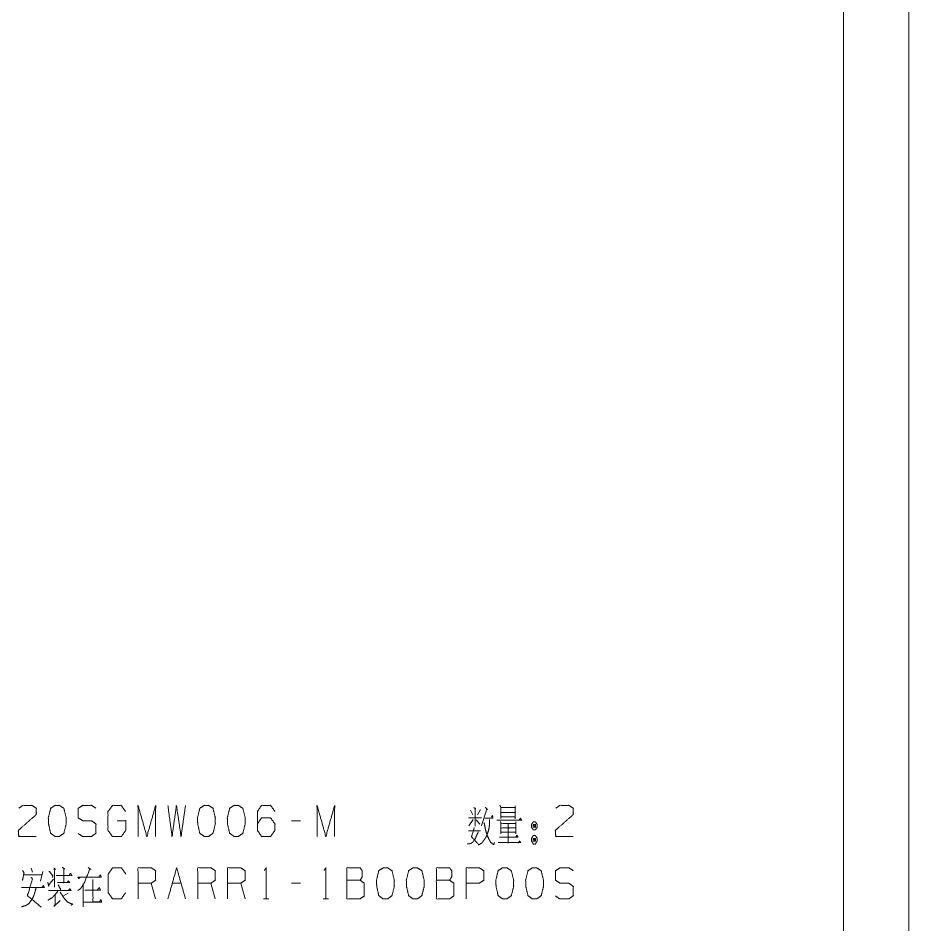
# Model space of a CAD drawing. Header units: millimetres. Extents: x 0 to 420, y 0 to 297.
# Drawn here: x 352 to 420, y 65.7 to 134.8 of the extents above; entities that cross this region are included whole.
import ezdxf

# ---------------------------------------------------------------- set-up
doc = ezdxf.new("R2010")
doc.units = ezdxf.units.MM
doc.layers.add('101', color=7, linetype='Continuous', true_color=0xffffff)

msp = doc.modelspace()

# ---------------------------------------------------------------- linework, layer by layer
at = {"layer": '101', "color": 133, "linetype": 'Continuous', "lineweight": 18}
for p, q in [((420, 0), (420, 297)), ((415, 5), (415, 292))]:
    msp.add_line(p, q, dxfattribs=at)
at = {"layer": '101', "color": 72, "linetype": 'Continuous', "lineweight": 18}
for p, q in [((386.558, 74.415), (386.717, 74.065)), ((387.3, 74.465), (387.071, 74.065)), ((373.571, 73.615), (372.899, 73.615)), ((386.752, 73.715), (386.434, 73.215)), ((386.982, 73.69), (387.265, 73.365)), ((386.399, 72.84), (387.318, 72.84)), ((353.012, 70.003), (353.118, 69.703)), ((352.446, 69.478), (353.825, 69.478)), ((353.913, 69.753), (353.737, 69.003)), ((362.524, 67.653), (362.188, 68.853)), ((363.793, 68.853), (364.465, 68.853)), ((367.077, 67.653), (366.741, 68.853)), ((369.354, 67.653), (369.018, 68.853)), ((373.571, 68.853), (372.899, 68.853)), ((355.854, 68.103), (355.483, 67.878)), ((370.746, 67.653), (371.171, 67.653)), ((375.299, 67.653), (375.724, 67.653))]:
    msp.add_line(p, q, dxfattribs=at)
for points, knots in [([(352.075, 74.565), (352.393, 74.79), (353.083, 74.79), (353.418, 74.565), (353.418, 74.09), (352.057, 72.89), (352.075, 72.415), (353.418, 72.415)], [0, 0, 0.069688, 0.192979, 0.265274, 0.350227, 0.674742, 0.759753, 1, 1]), ([(355.182, 72.415), (355.518, 72.665), (355.695, 73.365), (355.695, 73.84), (355.518, 74.565), (355.182, 74.79), (354.846, 74.79), (354.511, 74.565), (354.334, 73.84), (354.352, 73.365), (354.511, 72.665), (354.846, 72.415), (355.182, 72.415)], [0, 0, 0.067524, 0.183969, 0.260581, 0.380939, 0.446136, 0.500306, 0.565502, 0.685861, 0.762525, 0.878306, 0.94583, 1, 1]), ([(356.61, 72.64), (356.946, 72.415), (357.636, 72.415), (357.971, 72.665), (357.971, 73.365), (357.636, 73.615), (356.964, 73.615), (356.61, 73.84), (356.61, 74.565), (356.964, 74.79), (357.636, 74.79), (357.971, 74.565)], [0, 0, 0.068039, 0.184057, 0.254519, 0.372334, 0.442797, 0.555843, 0.62637, 0.748393, 0.81892, 0.931967, 1, 1]), ([(359.576, 73.615), (360.248, 73.615), (360.248, 72.89), (359.912, 72.415), (359.223, 72.415), (358.887, 72.89), (358.887, 74.315), (359.24, 74.79), (359.894, 74.79), (360.23, 74.315)], [0, 0, 0.103298, 0.214798, 0.304266, 0.410278, 0.499742, 0.718897, 0.809959, 0.910536, 1, 1]), ([(361.181, 72.415), (361.181, 74.79), (361.853, 72.415), (362.524, 74.79), (362.524, 72.415)], [0, 0, 0.245192, 0.500001, 0.754808, 1, 1]), ([(363.457, 74.79), (363.776, 72.415), (364.111, 74.79), (364.465, 72.415), (364.801, 74.79)], [0, 0, 0.249745, 0.499742, 0.750003, 1, 1]), ([(366.565, 72.415), (366.9, 72.665), (367.077, 73.365), (367.077, 73.84), (366.9, 74.565), (366.565, 74.79), (366.229, 74.79), (365.893, 74.565), (365.716, 73.84), (365.734, 73.365), (365.893, 72.665), (366.229, 72.415), (366.565, 72.415)], [0, 0, 0.067524, 0.183969, 0.260581, 0.380939, 0.446136, 0.500306, 0.565502, 0.685861, 0.762525, 0.878306, 0.94583, 1, 1]), ([(368.841, 72.415), (369.177, 72.665), (369.354, 73.365), (369.354, 73.84), (369.177, 74.565), (368.841, 74.79), (368.505, 74.79), (368.169, 74.565), (367.993, 73.84), (368.01, 73.365), (368.169, 72.665), (368.505, 72.415), (368.841, 72.415)], [0, 0, 0.06753, 0.183974, 0.260586, 0.380945, 0.446147, 0.50031, 0.565507, 0.685867, 0.762532, 0.878313, 0.945837, 1, 1]), ([(370.287, 73.365), (370.605, 73.84), (371.294, 73.84), (371.63, 73.365), (371.63, 72.89), (371.294, 72.415), (370.605, 72.415), (370.287, 72.89), (370.287, 74.315), (370.605, 74.79), (371.294, 74.79), (371.63, 74.315)], [0, 0, 0.076961, 0.169759, 0.248073, 0.312018, 0.390333, 0.483131, 0.560092, 0.751927, 0.828888, 0.921685, 1, 1]), ([(374.84, 72.415), (374.84, 74.79), (375.511, 72.415), (376.183, 74.79), (376.183, 72.415)], [0, 0, 0.245192, 0.499999, 0.754808, 1, 1]), ([(388.781, 74.815), (388.87, 74.64), (388.87, 73.79), (388.87, 73.915), (389.966, 73.915), (389.966, 73.765), (389.966, 74.74), (389.966, 74.615), (388.87, 74.615), (389.966, 74.615), (389.966, 74.24), (388.87, 74.24)], [0, 0, 0.027308, 0.145703, 0.163114, 0.31575, 0.336643, 0.472448, 0.489859, 0.642495, 0.795131, 0.847364, 1, 1]), ([(393.052, 74.565), (393.37, 74.79), (394.059, 74.79), (394.395, 74.565), (394.395, 74.09), (393.034, 72.89), (393.052, 72.415), (394.395, 72.415)], [0, 0, 0.069688, 0.192972, 0.265273, 0.350226, 0.674741, 0.759753, 1, 1]), ([(386.806, 74.615), (386.965, 74.54), (386.894, 74.59), (386.894, 73.19), (386.894, 73.84), (386.399, 73.84), (387.389, 73.84)], [0, 0, 0.046308, 0.069112, 0.437814, 0.608997, 0.739331, 1, 1]), ([(387.689, 74.64), (387.848, 74.465), (387.795, 74.515), (387.389, 73.24)], [0, 0, 0.143525, 0.187748, 1, 1]), ([(387.654, 73.815), (388.255, 73.815), (388.219, 74.015), (388.149, 73.89)], [0, 0, 0.634159, 0.84847, 1, 1]), ([(388.007, 73.715), (388.007, 73.415), (387.972, 73.09), (387.884, 72.74), (387.742, 72.39), (387.583, 72.14), (387.406, 71.915), (387.159, 71.765)], [0, 0, 0.134097, 0.280224, 0.441576, 0.610311, 0.742763, 0.870651, 1, 1]), ([(387.583, 73.49), (387.636, 73.24), (387.689, 72.94), (387.795, 72.59), (387.937, 72.24), (388.096, 71.965), (388.326, 71.79), (388.379, 71.965)], [0, 0, 0.122117, 0.26769, 0.442438, 0.622809, 0.774615, 0.912625, 1, 1]), ([(388.552, 73.665), (390.443, 73.665), (390.355, 73.815), (390.266, 73.665)], [0, 0, 0.84451, 0.922255, 1, 1]), ([(388.835, 73.565), (388.87, 73.44), (388.87, 72.615), (388.87, 72.74), (390.001, 72.74), (390.001, 72.615), (390.001, 73.54), (390.001, 73.415), (388.87, 73.415), (388.87, 73.065), (390.001, 73.065), (389.435, 73.065), (389.435, 73.415), (389.435, 71.915), (389.435, 72.365), (388.764, 72.365), (390.178, 72.365), (390.089, 72.515), (390.019, 72.365)], [0, 0, 0.011506, 0.084582, 0.095654, 0.19585, 0.206922, 0.288855, 0.299928, 0.400124, 0.431125, 0.531321, 0.581419, 0.612421, 0.745286, 0.785145, 0.84464, 0.96989, 0.985312, 1, 1]), ([(391.5, 73.54), (391.341, 73.54), (391.199, 73.34), (391.199, 73.115), (391.341, 72.915), (391.5, 72.915), (391.641, 73.115), (391.641, 73.34), (391.5, 73.54)], [0, 0, 0.091014, 0.231142, 0.359869, 0.5, 0.591014, 0.731144, 0.859872, 1, 1]), ([(391.341, 73.115), (391.5, 73.115), (391.341, 73.34), (391.341, 73.115)], [0, 0, 0.241164, 0.658904, 1, 1]), ([(391.5, 73.115), (391.5, 73.34), (391.341, 73.34)], [0, 0, 0.585813, 1, 1]), ([(387.141, 72.765), (387, 72.465), (386.912, 72.24), (386.752, 72.015), (386.593, 71.89), (386.328, 71.84)], [0, 0, 0.251049, 0.434038, 0.642626, 0.795773, 1, 1]), ([(386.841, 73.09), (386.629, 72.39), (387.159, 71.815)], [0, 0, 0.48324, 1, 1]), ([(388.658, 71.965), (390.372, 71.965), (390.284, 72.065), (390.213, 71.915)], [0, 0, 0.851383, 0.917657, 1, 1]), ([(391.641, 72.265), (391.5, 72.49), (391.341, 72.49), (391.199, 72.265), (391.199, 72.065), (391.341, 71.84), (391.5, 71.84), (391.641, 72.065), (391.641, 72.265)], [0, 0, 0.149196, 0.238512, 0.387708, 0.5, 0.649196, 0.738512, 0.887708, 1, 1]), ([(391.341, 72.265), (391.341, 72.065), (391.5, 72.065)], [0, 0, 0.556982, 1, 1]), ([(391.5, 72.265), (391.341, 72.265), (391.5, 72.065), (391.5, 72.265)], [0, 0, 0.25882, 0.6746, 1, 1]), ([(354.758, 70.003), (354.882, 69.903), (354.793, 69.978), (354.793, 68.553)], [0, 0, 0.093582, 0.161771, 1, 1]), ([(355.394, 70.053), (355.589, 69.953), (355.518, 69.978), (355.518, 68.903), (355.041, 68.903), (355.96, 68.903), (355.854, 69.028), (355.766, 68.878)], [0, 0, 0.070461, 0.094626, 0.44107, 0.594872, 0.891072, 0.943899, 1, 1]), ([(357.37, 70.053), (357.582, 69.903), (357.512, 69.953), (357.052, 68.828), (356.875, 68.553), (356.787, 68.428), (356.593, 68.303)], [0, 0, 0.114297, 0.152396, 0.687103, 0.830947, 0.898297, 1, 1]), ([(360.23, 68.128), (359.894, 67.653), (359.24, 67.653), (358.905, 68.128), (358.905, 69.553), (359.24, 70.028), (359.912, 70.028), (360.248, 69.553)], [0, 0, 0.114568, 0.243367, 0.357934, 0.638584, 0.753152, 0.885427, 1, 1]), ([(361.181, 67.653), (361.181, 70.028), (362.188, 70.028), (362.524, 69.803), (362.524, 69.078), (362.188, 68.853), (361.181, 68.853)], [0, 0, 0.400951, 0.571036, 0.639278, 0.761673, 0.829915, 1, 1]), ([(363.457, 67.653), (364.129, 70.028), (364.801, 67.653)], [0, 0, 0.499999, 1, 1]), ([(365.734, 67.653), (365.734, 70.028), (366.741, 70.028), (367.077, 69.803), (367.077, 69.078), (366.741, 68.853), (365.734, 68.853)], [0, 0, 0.400951, 0.571036, 0.639278, 0.761673, 0.829915, 1, 1]), ([(368.01, 67.653), (368.01, 70.028), (369.018, 70.028), (369.354, 69.803), (369.354, 69.078), (369.018, 68.853), (368.01, 68.853)], [0, 0, 0.400951, 0.571036, 0.639278, 0.761673, 0.829915, 1, 1]), ([(370.817, 69.828), (370.959, 70.028), (370.959, 67.653)], [0, 0, 0.093486, 1, 1]), ([(375.37, 69.828), (375.511, 70.028), (375.511, 67.653)], [0, 0, 0.093486, 1, 1]), ([(377.116, 69.078), (377.116, 70.028), (378.124, 70.028), (378.283, 69.803), (378.283, 69.328), (378.124, 69.078), (377.116, 69.078), (377.116, 67.653), (378.106, 67.653), (378.442, 67.878), (378.442, 68.853), (378.124, 69.078)], [0, 0, 0.115916, 0.238846, 0.272469, 0.330427, 0.366583, 0.489513, 0.663387, 0.784164, 0.833486, 0.952452, 1, 1]), ([(380.224, 67.653), (380.559, 67.903), (380.736, 68.603), (380.736, 69.078), (380.559, 69.803), (380.224, 70.028), (379.888, 70.028), (379.552, 69.803), (379.375, 69.078), (379.393, 68.603), (379.552, 67.903), (379.888, 67.653), (380.224, 67.653)], [0, 0, 0.06753, 0.183974, 0.260586, 0.380945, 0.446147, 0.50031, 0.565507, 0.685867, 0.762532, 0.878313, 0.945837, 1, 1]), ([(382.5, 67.653), (382.836, 67.903), (383.013, 68.603), (383.013, 69.078), (382.836, 69.803), (382.5, 70.028), (382.164, 70.028), (381.828, 69.803), (381.652, 69.078), (381.669, 68.603), (381.828, 67.903), (382.164, 67.653), (382.5, 67.653)], [0, 0, 0.067524, 0.183971, 0.260583, 0.380943, 0.446139, 0.500302, 0.565504, 0.685863, 0.762528, 0.878307, 0.945837, 1, 1]), ([(383.946, 69.078), (383.946, 70.028), (384.953, 70.028), (385.112, 69.803), (385.112, 69.328), (384.953, 69.078), (383.946, 69.078), (383.946, 67.653), (384.936, 67.653), (385.271, 67.878), (385.271, 68.853), (384.953, 69.078)], [0, 0, 0.115916, 0.238846, 0.272469, 0.330427, 0.366583, 0.489514, 0.663388, 0.784159, 0.833486, 0.952452, 1, 1]), ([(386.222, 67.653), (386.222, 70.028), (387.23, 70.028), (387.566, 69.803), (387.566, 69.078), (387.212, 68.853), (386.222, 68.853)], [0, 0, 0.401146, 0.571314, 0.639589, 0.762044, 0.832821, 1, 1]), ([(389.329, 67.653), (389.665, 67.903), (389.842, 68.603), (389.842, 69.078), (389.665, 69.803), (389.329, 70.028), (388.994, 70.028), (388.658, 69.803), (388.481, 69.078), (388.499, 68.603), (388.658, 67.903), (388.994, 67.653), (389.329, 67.653)], [0, 0, 0.067524, 0.183969, 0.260581, 0.380939, 0.446136, 0.500306, 0.565502, 0.685861, 0.762525, 0.878306, 0.94583, 1, 1]), ([(391.606, 67.653), (391.942, 67.903), (392.118, 68.603), (392.118, 69.078), (391.942, 69.803), (391.606, 70.028), (391.27, 70.028), (390.934, 69.803), (390.757, 69.078), (390.775, 68.603), (390.934, 67.903), (391.27, 67.653), (391.606, 67.653)], [0, 0, 0.06753, 0.183974, 0.260586, 0.380945, 0.446147, 0.50031, 0.565507, 0.685867, 0.762532, 0.878313, 0.945837, 1, 1]), ([(393.034, 67.878), (393.37, 67.653), (394.059, 67.653), (394.395, 67.903), (394.395, 68.603), (394.059, 68.853), (393.387, 68.853), (393.034, 69.078), (393.034, 69.803), (393.387, 70.028), (394.059, 70.028), (394.395, 69.803)], [0, 0, 0.068034, 0.184052, 0.25452, 0.372335, 0.442803, 0.555843, 0.62637, 0.748393, 0.81892, 0.931961, 1, 1]), ([(352.376, 69.828), (352.482, 69.628), (352.358, 69.053)], [0, 0, 0.277919, 1, 1]), ([(353.03, 69.303), (353.118, 69.178), (352.747, 67.903), (353.79, 67.028)], [0, 0, 0.053862, 0.521062, 1, 1]), ([(354.299, 68.928), (354.369, 68.603), (354.352, 68.703), (354.723, 69.153)], [0, 0, 0.32688, 0.426686, 1, 1]), ([(354.387, 69.778), (354.687, 69.403), (354.687, 69.478), (354.652, 69.278)], [0, 0, 0.633424, 0.732287, 1, 1]), ([(354.935, 69.428), (356.137, 69.428), (356.031, 69.603), (355.942, 69.503)], [0, 0, 0.780462, 0.913334, 1, 1]), ([(356.752, 69.303), (356.663, 69.203), (356.593, 69.303), (358.378, 69.303), (358.307, 69.478), (358.201, 69.353)], [0, 0, 0.055755, 0.106915, 0.852674, 0.931522, 1, 1]), ([(352.287, 68.528), (354.019, 68.528), (353.949, 68.678), (353.843, 68.528)], [0, 0, 0.832096, 0.911755, 1, 1]), ([(353.401, 68.478), (353.259, 68.003), (353.153, 67.728), (352.853, 67.303), (352.623, 67.153), (352.287, 67.053)], [0, 0, 0.256037, 0.408305, 0.677202, 0.818981, 1, 1]), ([(355.094, 68.728), (355.235, 68.428), (355.271, 68.478), (355.271, 68.328)], [0, 0, 0.610903, 0.723696, 1, 1]), ([(356.999, 68.828), (356.999, 67.053), (356.999, 67.403), (358.413, 67.403), (358.343, 67.603), (358.236, 67.428), (357.742, 67.428), (357.742, 69.128), (357.742, 68.328), (357.123, 68.328), (358.307, 68.328), (358.219, 68.528), (358.095, 68.378)], [0, 0, 0.193638, 0.231821, 0.386076, 0.409217, 0.43154, 0.485529, 0.670986, 0.75826, 0.825747, 0.954936, 0.978788, 1, 1]), ([(355.059, 68.228), (354.776, 67.903), (354.634, 67.753), (354.299, 67.553)], [0, 0, 0.419163, 0.619717, 1, 1]), ([(354.352, 68.303), (356.066, 68.303), (355.978, 68.428), (355.889, 68.328)], [0, 0, 0.856798, 0.933304, 1, 1]), ([(354.864, 67.978), (354.864, 67.253), (354.758, 67.078), (355.235, 67.528)], [0, 0, 0.457258, 0.586314, 1, 1]), ([(355.235, 68.178), (355.483, 67.778), (355.783, 67.428), (356.137, 67.253), (356.207, 67.278), (356.066, 67.153)], [0, 0, 0.295861, 0.586013, 0.834127, 0.881293, 1, 1])]:
    msp.add_open_spline(points, degree=1, knots=knots, dxfattribs=at)

doc.saveas('drawing.dxf')
